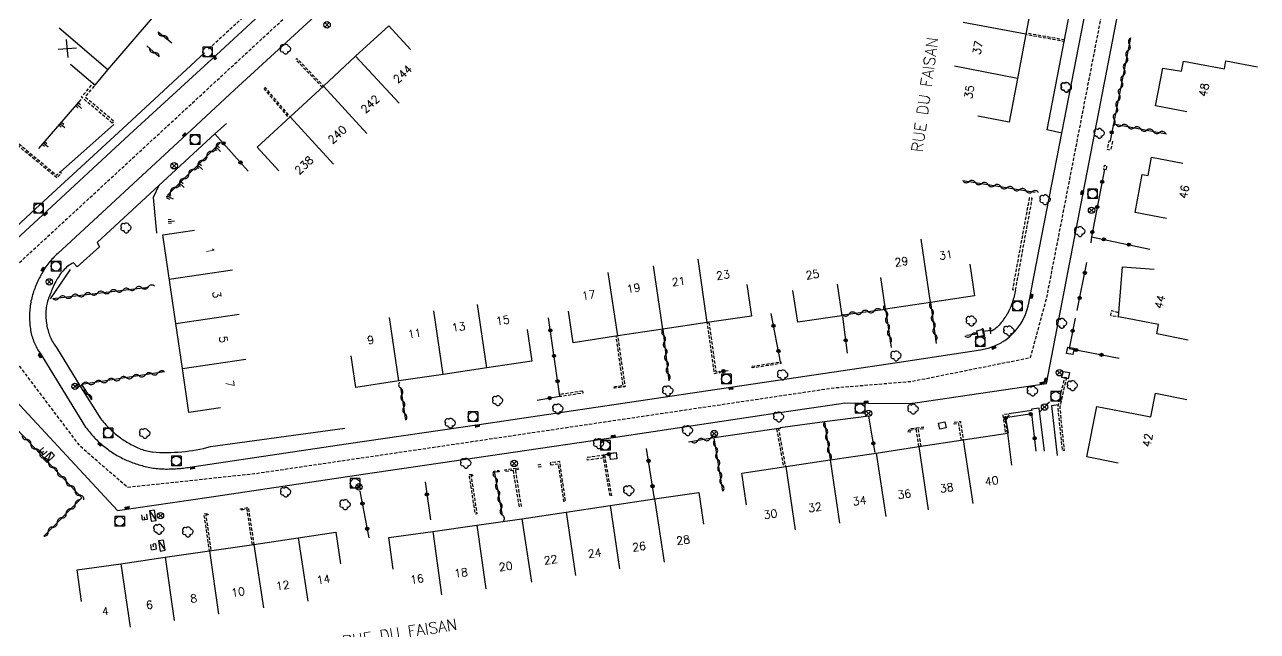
# Model space of a CAD drawing. Header units: millimetres. Extents: x 150037 to 150985, y 153000 to 154000.
# Drawn here: x 150388.6 to 150581.2, y 153716.7 to 153811.4 of the extents above; entities that cross this region are included whole.
import ezdxf
from ezdxf.enums import TextEntityAlignment as Align

# ---------------------------------------------------------------- set-up
doc = ezdxf.new("R2010")
doc.units = ezdxf.units.MM
doc.linetypes.add('DASHED', pattern=[0.75, 0.5, -0.25])
doc.layers.get('0').update_dxf_attribs({"linetype": 'CONTINUOUS'})
for name, color, linetype in [('W0001', 6, 'DASHED'), ('W0008', 7, 'CONTINUOUS'), ('W0100', 7, 'CONTINUOUS'), ('W0105', 7, 'CONTINUOUS'), ('W0112', 1, 'DASHED'), ('W0211', 2, 'CONTINUOUS'), ('W0300', 7, 'CONTINUOUS'), ('W0302', 3, 'CONTINUOUS'), ('W0310', 3, 'CONTINUOUS'), ('W0322', 7, 'CONTINUOUS'), ('W0400', 7, 'CONTINUOUS'), ('W0420', 7, 'CONTINUOUS'), ('W0430', 7, 'CONTINUOUS'), ('W0432', 7, 'CONTINUOUS'), ('W0454', 7, 'CONTINUOUS'), ('W0469', 7, 'CONTINUOUS'), ('W0989', 7, 'CONTINUOUS'), ('W0991', 7, 'CONTINUOUS'), ('W1102', 7, 'CONTINUOUS')]:
    doc.layers.add(name, color=color, linetype=linetype)
doc.styles.get("Standard").update_dxf_attribs({"font": 'romans.shx', "width": 0.85})

# ---------------------------------------------------------------- blocks, each defined once
blk = doc.blocks.new('T420')
for p, q in [((0.75, 0.75), (-0.75, 0.75)), ((-0.75, 0.75), (-0.75, -0.75)), ((0.75, 0.75), (0.75, -0.75)), ((0.75, -0.75), (-0.75, -0.75))]:
    blk.add_line(p, q)
blk.add_ellipse((0, 0), major_axis=(-0.53, 0.53), ratio=1, start_param=3.926991, end_param=10.210176)
blk = doc.blocks.new('T400')
for p, q in [((-0.15, 0.3), (0.15, 0.3)), ((-0.15, -0.25), (-0.15, 0.3)), ((-0.15, 0.15), (0.15, 0.15)), ((-0.15, 0), (0.15, 0)), ((0.15, 0.3), (0.15, -0.25)), ((-0.15, -0.15), (0.15, -0.15)), ((-0.15, -0.25), (-0.15, -0.3)), ((-0.15, -0.3), (0.15, -0.3)), ((0.15, -0.3), (0.15, -0.25))]:
    blk.add_line(p, q)
blk = doc.blocks.new('T300')
for p, q in [((-0.8, 0.51), (-0.86, 0.34)), ((-0.86, 0.34), (-0.86, 0.17)), ((-0.86, 0.17), (-0.74, 0.06)), ((-0.69, 0.63), (-0.8, 0.51)), ((-0.8, -0.06), (-0.74, 0.06)), ((-0.74, 0.06), (-0.69, 0.11)), ((-0.57, 0.69), (-0.69, 0.63)), ((-0.46, 0.69), (-0.57, 0.69)), ((-0.29, 0.63), (-0.46, 0.69)), ((-0.29, 0.63), (-0.17, 0.74)), ((-0.23, 0.57), (-0.29, 0.63)), ((-0.17, 0.74), (-0.06, 0.8)), ((-0.06, 0.8), (0.06, 0.8)), ((0.06, 0.8), (0.23, 0.74)), ((0.23, 0.74), (0.34, 0.63)), ((0.34, 0.63), (0.4, 0.51)), ((0.46, 0.46), (0.34, 0.46)), ((0.4, 0.51), (0.4, 0.46)), ((0.57, 0.4), (0.46, 0.46)), ((0.57, 0.4), (0.69, 0.29)), ((0.69, 0.29), (0.74, 0.17)), ((0.74, 0.06), (0.69, -0.17)), ((0.74, 0.17), (0.74, 0.06)), ((-0.8, -0.17), (-0.8, -0.06)), ((-0.8, -0.23), (-0.8, -0.17)), ((-0.74, -0.34), (-0.8, -0.23)), ((-0.69, -0.4), (-0.74, -0.34)), ((-0.51, -0.46), (-0.69, -0.4)), ((-0.4, -0.46), (-0.51, -0.46)), ((-0.4, -0.46), (-0.34, -0.46)), ((-0.34, -0.46), (-0.34, -0.4)), ((-0.34, -0.51), (-0.34, -0.46)), ((-0.29, -0.63), (-0.34, -0.51)), ((-0.17, -0.74), (-0.29, -0.63)), ((-0.06, -0.8), (-0.17, -0.74)), ((0.06, -0.8), (-0.06, -0.8)), ((0.17, -0.74), (0.06, -0.8)), ((0.23, -0.69), (0.17, -0.74)), ((0.29, -0.46), (0.23, -0.46)), ((0.29, -0.63), (0.23, -0.69)), ((0.46, -0.4), (0.29, -0.46)), ((0.34, -0.51), (0.29, -0.63)), ((0.34, -0.51), (0.34, -0.46)), ((0.57, -0.34), (0.46, -0.4)), ((0.63, -0.29), (0.57, -0.34)), ((0.69, -0.17), (0.63, -0.29))]:
    blk.add_line(p, q)
blk = doc.blocks.new('T430')
at = {"flags": 128}
for points in [[(-0.4, 2.1), (0.4, 2.1)], [(-0.4, 2.1), (-0.4, 1.3)], [(0.8, 0.8), (-0.8, 0.8)], [(-0.8, 0.8), (-0.8, 0)], [(0.8, 0.8), (-0.8, 0)], [(-0.8, 0), (0.8, 0)], [(-0.4, 1.7), (0, 1.7)], [(-0.4, 1.3), (0.4, 1.3)], [(0.8, 0), (0.8, 0.8)]]:
    blk.add_lwpolyline(points, dxfattribs=at)
blk = doc.blocks.new('t112o')
at = {"color": 0, "linetype": 'Continuous'}
for p, q in [((-0.5, 0.5), (0.5, 0.5)), ((-0.5, -0.5), (-0.5, 0.5)), ((0.5, 0.5), (0.5, -0.5)), ((0.5, -0.5), (-0.5, -0.5))]:
    blk.add_line(p, q, dxfattribs=at)
blk = doc.blocks.new('T454')
for p, q in [((-0.25, 0.25), (0.25, -0.25)), ((-0.25, -0.25), (0.25, 0.25)), ((0.75, 0.75), (0.375, 0.375)), ((-0.375, -0.375), (-0.75, -0.75))]:
    blk.add_line(p, q)
blk.add_ellipse((0, 0), major_axis=(0.354, 0.354), ratio=1, start_param=5.497787143782138, end_param=11.78097245096172)
blk = doc.blocks.new('t105o')
for p, q in [((-0.5, 0), (0.5, 0)), ((0.5, 0), (0.2, 0.1)), ((0.5, 0), (0.2, -0.1))]:
    blk.add_line(p, q)
blk = doc.blocks.new('T432')
at = {"flags": 128}
for points in [[(-0.4, 2.1), (-0.4, 1.3)], [(-0.39, 2.1), (0.41, 2.1)], [(0.8, 0.8), (-0.8, 0.8)], [(-0.8, 0.8), (-0.8, 0)], [(0.8, 0.8), (-0.8, 0)], [(-0.8, 0), (0.8, 0)], [(-0.4, 1.3), (0.4, 1.3)], [(0, 1.7), (0.4, 1.7)], [(0.4, 1.3), (0.4, 1.7)], [(0.8, 0), (0.8, 0.8)]]:
    blk.add_lwpolyline(points, dxfattribs=at)
blk = doc.blocks.new('t322o')
at = {"color": 0, "linetype": 'Continuous'}
for radius in [0.25, 0.15]:
    blk.add_circle((0, 0), radius, dxfattribs=at)
blk = doc.blocks.new('t310o')
at = {"color": 0, "linetype": 'Continuous'}
for centre, start, end in [((-0.5, 0.38), 216.8699, 323.1304), ((0.5, -0.37), 36.8699, 143.1303)]:
    blk.add_arc(centre, 0.625, start, end, dxfattribs=at)
blk = doc.blocks.new('t991o')
at = {"color": 0, "linetype": 'Continuous'}
for p, q in [((-1, 1), (1, -1)), ((-1, -1), (1, 1))]:
    blk.add_line(p, q, dxfattribs=at)
blk = doc.blocks.new('t211o')
at = {"color": 0, "linetype": 'Continuous'}
for p, q in [((-0.29, 0.5), (-0.29, 0)), ((0, 1), (0, 0)), ((0.29, 0.5), (0.29, 0))]:
    blk.add_line(p, q, dxfattribs=at)
blk = doc.blocks.new('T469')
at = {"color": 0, "linetype": 'Continuous', "flags": 128}
for points in [[(-0.35, 0.35), (0.35, -0.35)], [(-0.35, -0.35), (0.35, 0.35)]]:
    blk.add_lwpolyline(points, dxfattribs=at)
at = {"color": 0, "linetype": 'Continuous'}
blk.add_circle((0, 0), 0.5, dxfattribs=at)

msp = doc.modelspace()

# ---------------------------------------------------------------- linework, layer by layer
at = {"layer": 'W0001', "flags": 128}
for points in [[(150557.22, 153911.95), (150568.26, 153897.22), (150571.49, 153889.95), (150570.79, 153884.96), (150566.74, 153864.05), (150563.92, 153849.5), (150558.38, 153820.99), (150549.94, 153777.56), (150548.2, 153768.61), (150545.69, 153759.37), (150527.23, 153755.67), (150515.09, 153754.66), (150453.25, 153745.49), (150424.48, 153741.25), (150404.69, 153739.15), (150397.3, 153745.56), (150387.01, 153759.18), (150379.86, 153766.94)], [(150279.37, 153677.64), (150283.88, 153680.51), (150286.06, 153681.39), (150289.46, 153683.56), (150317.75, 153709.64), (150349.8, 153739.22), (150397.27, 153782.98), (150432.69, 153815.66), (150460.67, 153841.46), (150464.93, 153845.6), (150468.43, 153850.92), (150473.88, 153847.96), (150478.74, 153844.21), (150483.09, 153839.49), (150491.08, 153832.7), (150504.88, 153833.79), (150544.76, 153839.69), (150555.4, 153840.15), (150561.86, 153838.9)]]:
    msp.add_lwpolyline(points, dxfattribs=at)
at = {"layer": 'W0008', "flags": 128}
for points in [[(150374.39, 153765.97), (150391.47, 153781.72), (150404.97, 153794.19), (150418.53, 153806.66), (150444.33, 153830.48)], [(150550.66, 153794.45), (150548.33, 153794.96), (150552.95, 153818.83), (150552.77, 153818.92)], [(150383.85, 153756.25), (150403.14, 153735.54), (150417.42, 153737.65), (150441.49, 153741.2), (150480.92, 153747.01), (150506.17, 153750.79), (150516.17, 153752.27), (150516.66, 153752.34), (150520.39, 153752.32), (150526.68, 153752.24), (150527.72, 153752.37), (150548.22, 153755.4), (150553.97, 153785.09), (150559.77, 153814.95)], [(150374.22, 153767.7), (150390.32, 153782.63), (150403.97, 153795.21), (150416.71, 153806.98)], [(150543.41, 153769.97), (150543.36, 153769.73), (150543.31, 153769.49), (150543.26, 153769.25), (150543.2, 153769.01), (150543.13, 153768.77), (150543.06, 153768.53), (150542.99, 153768.3), (150542.91, 153768.06), (150542.83, 153767.83), (150542.74, 153767.6), (150542.65, 153767.37), (150542.55, 153767.14), (150542.45, 153766.92), (150542.34, 153766.7), (150542.23, 153766.48), (150542.12, 153766.27), (150541.99, 153766.07), (150541.87, 153765.86), (150541.73, 153765.66), (150541.6, 153765.46), (150541.46, 153765.26), (150541.31, 153765.07), (150541.16, 153764.88), (150541.01, 153764.69), (150540.86, 153764.51), (150540.7, 153764.34), (150540.53, 153764.17), (150540.35, 153764.01), (150540.17, 153763.86), (150539.63, 153763.53), (150539.49, 153763.66)], [(150547.92, 153744.79), (150547.1, 153751.55), (150545.92, 153751.36), (150545.93, 153751.15), (150542.34, 153750.62)], [(150550.11, 153752.05), (150549.01, 153751.87), (150549.89, 153744.12)], [(150520.94, 153747.45), (150520.51, 153750.26), (150513.57, 153749.42), (150506.62, 153748.46), (150506.62, 153748.37), (150506.42, 153748.33), (150496.33, 153746.88)]]:
    msp.add_lwpolyline(points, dxfattribs=at)
for points in [[(150441.43, 153819.66), (150421.41, 153801.2), (150413.95, 153794.3), (150393.79, 153775.67), (150393.59, 153775.5), (150393.41, 153775.33), (150393.22, 153775.15), (150393.05, 153774.97), (150392.87, 153774.78), (150392.7, 153774.59), (150392.54, 153774.4), (150392.38, 153774.2), (150392.23, 153774), (150392.08, 153773.79), (150391.93, 153773.58), (150391.79, 153773.37), (150391.65, 153773.15), (150391.52, 153772.93), (150391.39, 153772.71), (150391.27, 153772.49), (150391.14, 153772.27), (150391.02, 153772.05), (150390.91, 153771.82), (150390.79, 153771.6), (150390.69, 153771.37), (150390.58, 153771.14), (150390.48, 153770.91), (150390.38, 153770.68), (150390.28, 153770.44), (150390.19, 153770.21), (150390.11, 153769.97), (150390.02, 153769.73), (150389.94, 153769.49), (150389.87, 153769.24), (150389.8, 153769), (150389.73, 153768.75), (150389.67, 153768.5), (150389.61, 153768.25), (150389.56, 153768), (150389.52, 153767.75), (150389.49, 153767.5), (150389.46, 153767.24), (150389.43, 153766.99), (150389.41, 153766.74), (150389.4, 153766.48), (150389.39, 153766.23), (150389.38, 153765.97), (150389.38, 153765.72), (150389.39, 153765.46), (150389.39, 153765.21), (150389.41, 153764.95), (150389.42, 153764.7), (150389.45, 153764.45), (150389.47, 153764.19), (150389.51, 153763.94), (150389.55, 153763.69), (150389.6, 153763.45), (150389.65, 153763.2), (150389.71, 153762.95), (150389.78, 153762.71), (150389.85, 153762.46), (150389.93, 153762.23), (150390.01, 153762.01), (150390.1, 153761.78), (150390.2, 153761.56), (150390.3, 153761.35), (150390.4, 153761.13), (150390.51, 153760.92), (150390.63, 153760.71), (150390.75, 153760.51), (150390.88, 153760.3), (150391.02, 153760.1), (150398.15, 153748.58), (150398.29, 153748.38), (150398.43, 153748.19), (150398.58, 153747.99), (150398.73, 153747.81), (150398.89, 153747.62), (150399.04, 153747.44), (150399.2, 153747.26), (150399.37, 153747.08), (150399.53, 153746.91), (150399.7, 153746.74), (150399.88, 153746.57), (150400.05, 153746.4), (150400.23, 153746.24), (150400.42, 153746.08), (150400.61, 153745.91), (150400.8, 153745.75), (150401, 153745.59), (150401.19, 153745.44), (150401.39, 153745.28), (150401.59, 153745.13), (150401.79, 153744.98), (150401.99, 153744.84), (150402.19, 153744.7), (150402.4, 153744.56), (150402.61, 153744.42), (150402.82, 153744.29), (150403.04, 153744.16), (150403.26, 153744.04), (150403.48, 153743.92), (150403.7, 153743.8), (150403.92, 153743.69), (150404.15, 153743.58), (150404.38, 153743.47), (150404.6, 153743.37), (150404.83, 153743.28), (150405.07, 153743.18), (150405.3, 153743.09), (150405.53, 153743.01), (150405.77, 153742.92), (150406, 153742.85), (150406.24, 153742.77), (150406.48, 153742.7), (150406.72, 153742.63), (150406.96, 153742.56), (150407.2, 153742.49), (150407.44, 153742.43), (150407.69, 153742.37), (150407.93, 153742.32), (150408.18, 153742.26), (150408.42, 153742.22), (150408.67, 153742.18), (150408.92, 153742.14), (150409.17, 153742.11), (150409.42, 153742.09), (150409.67, 153742.07), (150409.92, 153742.06), (150410.17, 153742.04), (150410.42, 153742.04), (150410.68, 153742.03), (150410.93, 153742.03), (150411.18, 153742.04), (150411.43, 153742.04), (150411.69, 153742.05), (150411.94, 153742.06), (150412.19, 153742.07), (150412.44, 153742.09), (150412.69, 153742.11), (150412.94, 153742.13), (150413.19, 153742.15), (150413.44, 153742.18), (150413.69, 153742.21), (150413.94, 153742.25), (150414.19, 153742.28), (150415.1, 153742.42), (150438.83, 153745.94), (150459.62, 153748.99), (150499.24, 153754.85), (150524.9, 153758.68), (150537.94, 153760.64), (150538.18, 153760.68), (150538.41, 153760.73), (150538.65, 153760.78), (150538.88, 153760.84), (150539.11, 153760.9), (150539.34, 153760.97), (150539.57, 153761.05), (150539.79, 153761.13), (150540.02, 153761.22), (150540.24, 153761.31), (150540.48, 153761.41), (150540.71, 153761.52), (150540.95, 153761.63), (150541.18, 153761.75), (150541.29, 153761.81, 0.22231), (150545.58, 153768.44), (150546.34, 153772.29), (150550.66, 153794.45), (150557.11, 153827.65)], [(150420.13, 153795.97), (150418.33, 153794.36), (150409.56, 153786.31), (150399.97, 153777.37), (150400.33, 153776.73), (150396.8, 153773.59), (150396.23, 153774.24), (150396.01, 153774.11), (150395.79, 153773.98), (150395.57, 153773.83), (150395.37, 153773.68), (150395.17, 153773.52), (150394.98, 153773.35), (150394.8, 153773.17), (150394.62, 153772.98), (150394.45, 153772.78), (150394.29, 153772.58), (150394.14, 153772.37), (150393.99, 153772.16), (150393.86, 153771.94), (150393.72, 153771.72), (150393.6, 153771.5), (150393.47, 153771.28), (150393.36, 153771.05), (150393.25, 153770.82), (150393.14, 153770.59), (150393.03, 153770.36), (150392.93, 153770.12), (150392.83, 153769.89), (150392.74, 153769.65), (150392.64, 153769.41), (150392.55, 153769.17), (150392.46, 153768.93), (150392.37, 153768.7), (150392.29, 153768.47), (150392.21, 153768.23), (150392.14, 153767.99), (150392.08, 153767.75), (150392.03, 153767.51), (150391.99, 153767.26), (150391.96, 153767.01), (150391.95, 153766.76), (150391.94, 153766.52), (150391.93, 153766.27), (150391.93, 153766.02), (150391.94, 153765.77), (150391.95, 153765.53), (150391.97, 153765.28), (150392, 153765.04), (150392.03, 153764.79), (150392.07, 153764.55), (150392.11, 153764.31), (150392.16, 153764.07), (150392.22, 153763.82), (150392.28, 153763.58), (150392.35, 153763.34), (150392.43, 153763.11), (150392.51, 153762.88), (150392.6, 153762.65), (150392.7, 153762.43), (150392.81, 153762.21), (150392.92, 153762), (150393.05, 153761.79), (150393.18, 153761.58), (150393.31, 153761.38), (150393.46, 153761.19), (150393.61, 153760.99), (150397.35, 153754.85), (150400.3, 153750.15), (150400.45, 153749.94), (150400.61, 153749.73), (150400.78, 153749.53), (150400.94, 153749.33), (150401.12, 153749.13), (150401.29, 153748.94), (150401.47, 153748.75), (150401.66, 153748.57), (150401.84, 153748.39), (150402.02, 153748.22), (150402.2, 153748.04), (150402.39, 153747.87), (150402.58, 153747.7), (150402.77, 153747.54), (150402.97, 153747.38), (150403.16, 153747.22), (150403.36, 153747.06), (150403.57, 153746.91), (150403.77, 153746.76), (150403.98, 153746.61), (150404.18, 153746.48), (150404.39, 153746.35), (150404.6, 153746.23), (150404.81, 153746.11), (150405.02, 153745.99), (150405.23, 153745.88), (150405.45, 153745.77), (150405.67, 153745.66), (150405.88, 153745.56), (150406.1, 153745.45), (150406.32, 153745.35), (150406.55, 153745.25), (150406.78, 153745.15), (150407.01, 153745.06), (150407.24, 153744.97), (150407.48, 153744.91), (150407.73, 153744.85), (150407.98, 153744.8), (150408.23, 153744.76), (150408.48, 153744.72), (150408.61, 153744.7, 0.088656), (150417.65, 153745.53), (150438.65, 153748.42)]]:
    msp.add_lwpolyline(points, format="xyb", dxfattribs=at)
at = {"layer": 'W0100', "flags": 128}
for points in [[(150539.49, 153825.1), (150544.41, 153824.25), (150544.28, 153823.48), (150547.5, 153822.84), (150546.33, 153816.76), (150545.03, 153809.89), (150543.69, 153803), (150542.42, 153796.2), (150537.5, 153797.12)], [(150395.8, 153805.21), (150399.61, 153801.97), (150401.63, 153804.35), (150412.38, 153816.95), (150414.4, 153819.33), (150410.59, 153822.57)], [(150428.33, 153788.58), (150424.95, 153792.27), (150430.1, 153796.99), (150435.31, 153801.79), (150440.32, 153806.46), (150445.49, 153811.22), (150448.87, 153807.54)], [(150570.17, 153797.8), (150565.26, 153798.74), (150566.39, 153804.63), (150569.35, 153804.16), (150569.64, 153805.72), (150576.03, 153804.51), (150576.27, 153805.77), (150581.18, 153804.81)], [(150566.98, 153781.14), (150562.07, 153782.08), (150563.21, 153788.03), (150564.1, 153787.86), (150564.64, 153790.71), (150569.55, 153789.76)], [(150419.22, 153751.6), (150414.27, 153750.87), (150413.26, 153757.74), (150412.23, 153764.77), (150410.19, 153778.58), (150415.13, 153779.32)], [(150536.26, 153774), (150537.02, 153769.06), (150530.13, 153768), (150523.07, 153766.97), (150522.35, 153771.91)], [(150570.36, 153762.13), (150565.46, 153763.12), (150565.76, 153764.59), (150559.48, 153765.8), (150560.09, 153773.6), (150565.07, 153773.21)], [(150501.45, 153770.84), (150502.18, 153765.9), (150495.26, 153764.89), (150488.31, 153763.87), (150481.26, 153762.8), (150474.31, 153761.74), (150473.55, 153766.68)], [(150515.54, 153770.91), (150516.28, 153765.96), (150509.38, 153764.93), (150508.64, 153769.88)], [(150516.41, 153766.08), (150516.27, 153766.06), (150516.28, 153765.96)], [(150467.12, 153763.79), (150467.86, 153758.85), (150460.81, 153757.8), (150454, 153756.8), (150447.09, 153755.78), (150440.37, 153754.74), (150439.6, 153759.68)], [(150539.49, 153763.65), (150538.34, 153763.51)], [(150559.45, 153742.93), (150554.55, 153743.91), (150556.11, 153751.81), (150564.52, 153750.15), (150565.26, 153753.85), (150570.16, 153752.88)], [(150501.39, 153736.45), (150500.64, 153741.39), (150507.52, 153742.43), (150514.47, 153743.46), (150521.65, 153744.51), (150528.3, 153745.53), (150535.23, 153746.56), (150541.82, 153747.57), (150542.14, 153747.61), (150542.77, 153742.65)], [(150446.18, 153726.37), (150445.5, 153731.32), (150452.39, 153732.28), (150459.23, 153733.24), (150466.29, 153734.27), (150473.2, 153735.31), (150480.07, 153736.32), (150487.02, 153737.37), (150493.95, 153738.37), (150494.66, 153733.42)], [(150397.52, 153721.33), (150396.81, 153726.28), (150403.65, 153727.25), (150410.55, 153728.26), (150417.48, 153729.26), (150424.43, 153730.26), (150431.35, 153731.31), (150437.24, 153732.16), (150437.96, 153727.21)]]:
    msp.add_lwpolyline(points, dxfattribs=at)
at = {"layer": 'W0112', "flags": 128}
for points in [[(150429.59, 153820.92), (150429.59, 153820.92), (150423.4, 153826.89), (150423.14, 153826.62), (150429.32, 153820.65), (150429.59, 153820.92), (150430.42, 153819.6), (150417.32, 153807.55)], [(150559.53, 153766.43), (150558.38, 153766.7), (150558.23, 153766.04), (150559.48, 153765.8)], [(150527.14, 153748.11), (150526.97, 153748.02), (150526.9, 153747.92), (150526.88, 153747.73), (150526.65, 153747.76), (150526.69, 153747.99), (150526.81, 153748.2), (150527.11, 153748.34), (150527.87, 153748.45), (150527.9, 153748.23), (150527.14, 153748.11)], [(150465.27, 153741.84), (150466.18, 153736.18), (150465.91, 153736.14), (150464.96, 153741.79)]]:
    msp.add_lwpolyline(points, dxfattribs=at)
for points in [[(150551.07, 153809.01), (150545.06, 153810.07), (150545.03, 153809.89), (150551.04, 153808.83)], [(150435.13, 153801.61), (150430.96, 153805.96), (150431.14, 153806.14), (150435.31, 153801.79)], [(150402.29, 153796.04), (150397.48, 153800.1), (150399.31, 153802.24), (150399.62, 153801.98), (150398.05, 153800.14), (150402.55, 153796.36)], [(150425.97, 153801.43), (150429.9, 153796.82), (150430.11, 153797), (150426.18, 153801.61)], [(150386.17, 153792.21), (150387.11, 153793.31), (150389.64, 153791.2), (150393.64, 153787.88), (150394.12, 153788.42), (150394.35, 153788.21), (150393.67, 153787.46), (150389.44, 153790.97), (150387.14, 153792.88), (150386.4, 153792.01)], [(150558.53, 153793.17), (150558.24, 153791.79), (150557.76, 153791.89), (150558.05, 153793.27)], [(150557.6, 153788.79), (150557.69, 153789.34), (150557.24, 153789.41), (150557.16, 153788.86)], [(150545.55, 153784.37), (150542.93, 153770.06), (150543.41, 153769.98), (150546.02, 153784.29)], [(150495.52, 153764.93), (150496.59, 153757.21), (150497.15, 153757.29), (150497.19, 153757.03), (150496.37, 153756.91), (150495.26, 153764.89)], [(150480.66, 153754.87), (150482.1, 153755.09), (150481.02, 153762.77), (150481.26, 153762.8), (150482.38, 153754.88), (150480.7, 153754.63)], [(150502.23, 153758.07), (150506.72, 153758.76), (150506.76, 153758.49), (150502.27, 153757.8)], [(150551.36, 153756.31), (150550.3, 153751.7), (150551, 153744.91), (150550.74, 153744.88), (150550.03, 153751.72), (150551.09, 153756.37)], [(150475.81, 153754.19), (150472.18, 153753.64), (150472.22, 153753.38), (150475.85, 153753.92)], [(150534.94, 153746.51), (150534.54, 153749.13), (150533.81, 153749.03), (150533.77, 153749.32), (150534.79, 153749.46), (150535.23, 153746.56)], [(150542.13, 153747.61), (150541.76, 153750.21), (150542.39, 153750.31), (150542.34, 153750.62), (150541.4, 153750.48), (150541.82, 153747.57)], [(150506.08, 153748.27), (150507.16, 153742.36), (150507.5, 153742.42), (150506.42, 153748.33)], [(150529.01, 153748.32), (150528.2, 153748.2), (150528.59, 153745.57), (150528.3, 153745.53), (150527.87, 153748.45), (150528.97, 153748.61)], [(150470.74, 153742.67), (150471.94, 153742.85), (150472.81, 153737.01), (150473.11, 153737.05), (150472.2, 153743.2), (150470.69, 153742.97)], [(150479.05, 153743.76), (150476.54, 153743.41), (150476.47, 153743.85), (150478.99, 153744.21)], [(150479.2, 153744.24), (150480.27, 153737.82), (150480.07, 153737.78), (150478.99, 153744.21)], [(150458.65, 153740.96), (150458.35, 153740.94), (150459.26, 153735.04), (150459.02, 153735), (150458.07, 153741.16), (150458.63, 153741.2)], [(150462.73, 153741.6), (150461.97, 153741.48), (150461.93, 153741.7), (150462.69, 153741.82)], [(150465.73, 153741.93), (150465, 153741.8), (150463.65, 153741.63), (150463.61, 153741.92), (150464.96, 153742.09), (150465.67, 153742.22)], [(150468.82, 153742.36), (150469.28, 153742.44), (150469.23, 153742.73), (150468.77, 153742.65)], [(150424.2, 153730.22), (150423.36, 153735.75), (150422.35, 153735.59), (150422.32, 153735.82), (150423.55, 153736.01), (150424.43, 153730.26)], [(150417.27, 153734.86), (150416.92, 153734.81), (150417.72, 153729.3), (150417.48, 153729.26), (150416.65, 153735.02), (150417.24, 153735.1)]]:
    msp.add_lwpolyline(points, close=True, dxfattribs=at)
at = {"layer": 'W0211', "flags": 128}
for points in [[(150397.41, 153799.74), (150390.8, 153792.05)], [(150394.21, 153788.4), (150397.86, 153791.67), (150402.56, 153795.82)], [(150409.57, 153786.31), (150408.67, 153784.41), (150409.2, 153778.87)]]:
    msp.add_lwpolyline(points, dxfattribs=at)
at = {"layer": 'W0302', "flags": 128}
msp.add_lwpolyline([(150392.68, 153768.62), (150395.8, 153773.18)], dxfattribs=at)
at = {"layer": 'W0310', "flags": 128}
for points in [[(150409.48, 153810.28), (150411.59, 153808.57)], [(150561.37, 153809.32), (150558.69, 153795.93), (150567.01, 153794.35)], [(150409.63, 153806.36), (150407.68, 153808.12)], [(150419.23, 153793.01), (150410.86, 153784.72)], [(150535.17, 153787.06), (150546.47, 153785.23)], [(150393.03, 153768.63), (150407.96, 153770.44)], [(150530.13, 153768), (150531.03, 153761.6)], [(150516.41, 153766.08), (150523.07, 153766.96), (150523.98, 153761.02)], [(150488.31, 153763.87), (150489.25, 153755.79)], [(150537.48, 153763.07), (150535.73, 153762.86)], [(150410.47, 153757.19), (150397.48, 153755.22), (150399.01, 153752.92)], [(150391.6, 153731.54), (150397.56, 153737.54), (150379.91, 153756.09)], [(150448.16, 153749.68), (150447.36, 153754.79)], [(150513.58, 153749.41), (150514.47, 153743.51)], [(150497.7, 153738.59), (150496.32, 153746.88), (150492.34, 153746.23)], [(150461.94, 153741.71), (150463.23, 153734.8)]]:
    msp.add_lwpolyline(points, dxfattribs=at)
at = {"layer": 'W0322', "flags": 128}
for points in [[(150558.69, 153795.92), (150558.17, 153793.28)], [(150418.35, 153794.37), (150423.55, 153788.51)], [(150557.32, 153788.82), (150555.26, 153778.27), (150555.17, 153777.33)], [(150555.25, 153778.29), (150564.39, 153776.36)], [(150553.02, 153766.77), (150554.56, 153774.25)], [(150506.76, 153758.49), (150505.22, 153766.3)], [(150468.66, 153752.76), (150472.21, 153753.38), (150470.45, 153765.62)], [(150517.14, 153760.12), (150516.41, 153765.83)], [(150552.73, 153765.56), (150551.77, 153760.82), (150559.59, 153759.32)], [(150497.04, 153757.21), (150498.52, 153757.42)], [(150546.64, 153744.84), (150545.93, 153750.63), (150541.86, 153750.04), (150542.27, 153747.65)], [(150521.46, 153744.59), (150520.94, 153747.45)], [(150487.02, 153737.37), (150485.78, 153745.21)], [(150480.73, 153744.48), (150478.99, 153744.21)], [(150451.17, 153740.05), (150452.04, 153734.12)], [(150441, 153738.59), (150442.41, 153731.28)]]:
    msp.add_lwpolyline(points, dxfattribs=at)
at = {"layer": 'W1102', "flags": 128}
for points in [[(150401.63, 153804.35), (150394.02, 153810.83)], [(150545.03, 153809.89), (150535.2, 153811.74)], [(150440.32, 153806.46), (150447.14, 153799.14)], [(150543.69, 153803), (150533.87, 153804.92)], [(150435.31, 153801.79), (150442.09, 153794.43)], [(150430.1, 153796.99), (150436.88, 153789.64)], [(150530.13, 153768), (150528.68, 153777.89)], [(150488.31, 153763.87), (150486.86, 153773.76)], [(150495.26, 153764.89), (150493.81, 153774.78)], [(150411.21, 153771.68), (150421.1, 153773.12)], [(150481.26, 153762.8), (150479.76, 153772.69)], [(150412.23, 153764.77), (150422.13, 153766.21)], [(150454, 153756.8), (150452.54, 153766.7)], [(150460.81, 153757.8), (150459.37, 153767.69)], [(150447.09, 153755.78), (150445.63, 153765.67)], [(150413.26, 153757.74), (150423.15, 153759.2)], [(150528.3, 153745.53), (150529.77, 153735.63)], [(150535.23, 153746.56), (150536.75, 153736.67)], [(150514.47, 153743.46), (150515.92, 153733.56)], [(150521.65, 153744.51), (150523.16, 153734.63)], [(150507.52, 153742.43), (150508.99, 153732.54)], [(150487.02, 153737.37), (150488.51, 153727.48)], [(150473.2, 153735.31), (150474.66, 153725.41)], [(150480.07, 153736.32), (150481.56, 153726.43)], [(150466.29, 153734.27), (150467.78, 153724.38)], [(150452.39, 153732.28), (150453.76, 153722.37)], [(150459.23, 153733.24), (150460.67, 153723.34)], [(150424.43, 153730.26), (150425.92, 153720.37)], [(150431.35, 153731.31), (150432.85, 153721.42)], [(150410.55, 153728.26), (150411.98, 153718.36)], [(150417.48, 153729.26), (150418.9, 153719.36)], [(150403.65, 153727.25), (150405.1, 153717.36)]]:
    msp.add_lwpolyline(points, dxfattribs=at)

# ---------------------------------------------------------------- block references
at = {"layer": 'W0105'}
for p, rotation in [((150539.49, 153763.65), 98.0741676161115), ((150538.34, 153763.51), 99.16220259754925)]:
    msp.add_blockref('t105o', p, dxfattribs=dict(at, rotation=rotation))
at = {"layer": 'W0112'}
for p, rotation in [((150537.95, 153763.25), 284.4205558974325), ((150551.96, 153760.48), 259.3506604330846), ((150551.24, 153756.69), 79.35066043350966), ((150531.98, 153748.82), 102.1776009829319), ((150480.58, 153744.07), 97.13666776936972)]:
    msp.add_blockref('t112o', p, dxfattribs=dict(at, rotation=rotation))
at = {"layer": 'W0211'}
for p, rotation in [((150396.76, 153798.98), 229.3124030505691), ((150394.15, 153795.94), 229.3124030505691), ((150391.54, 153792.91), 229.3124030505691), ((150418.52, 153792.3), 224.7106925697313), ((150415.68, 153789.49), 224.7106925697313), ((150412.83, 153786.68), 224.7106925697313), ((150410.95, 153784.56), 244.7454987044466), ((150411.04, 153780.63), 275.4670727278183)]:
    msp.add_blockref('t211o', p, dxfattribs=dict(at, rotation=rotation))
at = {"layer": 'W0300'}
for p in [(150429.39, 153807.57), (150551.33, 153801.64), (150551.38, 153801.59), (150556.52, 153794.42), (150548.06, 153784.06), (150404.49, 153779.65), (150553.47, 153779.1), (150536.53, 153765.13), (150542.4, 153763.59), (150550.64, 153764.77), (150524.77, 153759.69), (150507.07, 153756.72), (150489.13, 153754.2), (150546.1, 153754.18), (150552.31, 153755.03), (150462.54, 153752.68), (150471.96, 153751.4), (150506.44, 153750.15), (150527.44, 153751.38), (150455.14, 153749.18), (150492.21, 153748.01), (150407.41, 153747.57), (150478.32, 153745.99), (150457.57, 153742.93), (150429.42, 153738.41), (150483.04, 153738.64), (150438.71, 153736.46), (150409.63, 153732.6), (150414.14, 153732.2)]:
    msp.add_blockref('T300', p, dxfattribs=at)
at = {"layer": 'W0310'}
for p, rotation in [((150410.25, 153809.65), 321.0227489858516), ((150561.18, 153808.33), 258.6662194185422), ((150408.89, 153807.03), 137.9862906788662), ((150560.78, 153806.37), 258.6662194185422), ((150560.39, 153804.41), 258.6662194185422), ((150560, 153802.45), 258.6662194185422), ((150559.6, 153800.49), 258.6662194185422), ((150559.21, 153798.53), 258.6662194185422), ((150558.82, 153796.57), 258.6662194185422), ((150560.01, 153795.67), 349.2642169543644), ((150561.97, 153795.3), 349.2642169543644), ((150563.94, 153794.93), 349.2642169543644), ((150565.9, 153794.56), 349.2642169543644), ((150418.52, 153792.3), 224.7106925697313), ((150417.1, 153790.9), 224.7106925697313), ((150415.68, 153789.49), 224.7106925697313), ((150412.83, 153786.68), 224.7106925697313), ((150414.25, 153788.08), 224.7106925697313), ((150536.15, 153786.9), 350.7969298550228), ((150411.41, 153785.27), 224.7106925697313), ((150538.13, 153786.59), 350.7969298550228), ((150540.1, 153786.27), 350.7969298550228), ((150542.08, 153785.95), 350.7969298550228), ((150544.05, 153785.63), 350.7969298550228), ((150546.02, 153785.31), 350.7969298550228), ((150401.97, 153769.71), 6.94033064477816), ((150403.95, 153769.95), 6.94033064477816), ((150405.94, 153770.2), 6.94033064477816), ((150407.92, 153770.44), 6.94033064477816), ((150394.02, 153768.75), 6.94033064477816), ((150396.01, 153768.99), 6.94033064477816), ((150397.99, 153769.23), 6.94033064477816), ((150399.98, 153769.47), 6.94033064477816), ((150530.27, 153767.01), 277.9999880919939), ((150517.4, 153766.21), 7.545439146225054), ((150519.38, 153766.48), 7.545439146225054), ((150521.36, 153766.74), 7.545439146225054), ((150523.11, 153766.69), 278.6264534525476), ((150530.55, 153765.03), 277.9999880919939), ((150523.41, 153764.72), 278.6264534525476), ((150488.43, 153762.87), 276.6057875484915), ((150523.71, 153762.74), 278.6264534525476), ((150530.82, 153763.05), 277.9999880919939), ((150536.49, 153762.95), 186.946484722107), ((150488.66, 153760.89), 276.6057875484915), ((150488.89, 153758.9), 276.6057875484915), ((150403.55, 153756.14), 188.6077205058984), ((150405.52, 153756.44), 188.6077205058984), ((150407.5, 153756.74), 188.6077205058984), ((150409.48, 153757.04), 188.6077205058984), ((150489.12, 153756.91), 276.6057875484915), ((150397.61, 153755.24), 188.6077205058984), ((150398.51, 153753.67), 303.6423042331664), ((150399.59, 153755.54), 188.6077205058984), ((150401.57, 153755.84), 188.6077205058984), ((150447.38, 153754.62), 98.95289895746338), ((150447.7, 153752.65), 98.95289895746338), ((150448.01, 153750.67), 98.95289895746338), ((150513.73, 153748.42), 278.6652057647536), ((150388.91, 153746.62), 133.5828422691978), ((150493.76, 153746.46), 189.3516951189113), ((150495.74, 153746.79), 189.3516951189113), ((150514.03, 153746.45), 278.6652057647536), ((150390.29, 153745.17), 133.5828422691978), ((150496.55, 153745.49), 99.4494395593155), ((150514.33, 153744.47), 278.6652057647536), ((150391.67, 153743.73), 133.5828422691978), ((150393.05, 153742.28), 133.5828422691978), ((150496.88, 153743.52), 99.4494395593155), ((150394.43, 153740.83), 133.5828422691978), ((150462.12, 153740.73), 280.576995330091), ((150497.21, 153741.55), 99.4494395593155), ((150395.81, 153739.38), 133.5828422691978), ((150462.49, 153738.76), 280.576995330091), ((150497.54, 153739.58), 99.4494395593155), ((150396.53, 153736.5), 45.18472949874916), ((150397.18, 153737.93), 133.5828422691978), ((150462.86, 153736.8), 280.576995330091), ((150395.12, 153735.09), 45.18472949874916), ((150463.22, 153734.83), 280.576995330091), ((150393.72, 153733.67), 45.18472949874916), ((150392.31, 153732.25), 45.18472949874916)]:
    msp.add_blockref('t310o', p, dxfattribs=dict(at, rotation=rotation))
at = {"layer": 'W0322'}
for p, rotation in [((150419.68, 153792.88), 311.6330123973892), ((150422.33, 153789.89), 311.6330123973892), ((150556.94, 153786.86), 258.968481660344), ((150556.17, 153782.93), 258.968481660344), ((150555.41, 153779.01), 258.968481660344), ((150557.21, 153777.88), 348.1221753349207), ((150561.12, 153777.05), 348.1221753349207), ((150554.23, 153772.65), 78.39673135835095), ((150553.42, 153768.73), 78.39673135835095), ((150505.6, 153764.38), 101.0959724121807), ((150470.73, 153763.66), 98.2055051951001), ((150516.88, 153762.11), 97.31582661380818), ((150552.33, 153763.6), 258.4677276941528), ((150506.37, 153760.45), 101.0959724121807), ((150552.9, 153760.6), 349.1318530373091), ((150471.3, 153759.7), 98.2055051951001), ((150556.83, 153759.85), 349.1318530373091), ((150471.87, 153755.74), 98.2055051951001), ((150470.63, 153753.1), 9.75717242980942), ((150545.76, 153750.6), 188.19836961767), ((150541.87, 153749.98), 279.7205156712056), ((150546.39, 153746.83), 96.94574652454038), ((150486.08, 153743.29), 98.9447697359507), ((150486.71, 153739.34), 98.9447697359507), ((150451.46, 153738.07), 278.3205745130465), ((150441.38, 153736.63), 280.862586004326), ((150442.13, 153732.7), 280.862586004326)]:
    msp.add_blockref('t322o', p, dxfattribs=dict(at, rotation=rotation))
for p in [(150558.43, 153794.6), (150497.78, 153757.31), (150521.2, 153746.02), (150479.86, 153744.35)]:
    msp.add_blockref('t322o', p, dxfattribs=at)
at = {"layer": 'W0400'}
for p, rotation in [((150418.31, 153806.29), 20.42548858366608), ((150413.58, 153794.18), 132.7337741107145), ((150553.82, 153785.14), 169.01620405107), ((150391.85, 153781.89), 312.753663582898), ((150391.48, 153773.18), 148.6309252589825), ((150545.9, 153769.03), 347.2372950558305), ((150540.02, 153760.96), 291.0103004352344), ((150391.05, 153759.74), 211.7300983274752), ((150498.94, 153754.62), 278.4151655583025), ((150547.58, 153755.45), 98.37067918179443), ((150548.14, 153755.87), 169.0283492186879), ((150520.1, 153752.49), 89.793566686705), ((150459.32, 153748.76), 278.3349089186231), ((150480.59, 153747.13), 98.37651113314743), ((150400.36, 153745.9), 229.2446658782329), ((150414.82, 153742.2), 277.1497946866305), ((150404.65, 153735.97), 98.44028412255774)]:
    msp.add_blockref('T400', p, dxfattribs=dict(at, rotation=rotation))
at = {"layer": 'W0420'}
for p in [(150417.18, 153807.12), (150415.24, 153793.44), (150555.43, 153784.99), (150390.78, 153782.73), (150393.5, 153773.68), (150543.69, 153767.49), (150537.88, 153761.93), (150498.21, 153756.08), (150549.68, 153753.36), (150458.64, 153750.19), (150519.1, 153751.48), (150401.67, 153747.64), (150479.31, 153745.71), (150412.31, 153743.3), (150440.24, 153739.78), (150403.45, 153733.85)]:
    msp.add_blockref('T420', p, dxfattribs=at)
at = {"layer": 'W0430'}
for p, rotation in [((150392.71, 153743.58), 42.95552393670913), ((150409.04, 153734.8), 98.44028411985381)]:
    msp.add_blockref('T430', p, dxfattribs=dict(at, rotation=rotation))
at = {"layer": 'W0432', "rotation": 98.55401945517487}
msp.add_blockref('T432', (150410.45, 153730.13), dxfattribs=at)
at = {"layer": 'W0454'}
msp.add_blockref('T454', (150547.94, 153751.7), dxfattribs=at)
at = {"layer": 'W0469'}
for p in [(150435.86, 153811.37), (150411.98, 153789.37), (150555.28, 153782.42), (150392.47, 153771.24), (150550.27, 153757.06), (150396.48, 153754.94), (150520.44, 153750.72), (150496.34, 153747.56), (150465.09, 153742.9), (150440.85, 153739.23), (150409.83, 153734.74)]:
    msp.add_blockref('T469', p, dxfattribs=at)
at = {"layer": 'W0991', "rotation": 49.62727455578424}
msp.add_blockref('t991o', (150395.29, 153807.69), dxfattribs=at)

# ---------------------------------------------------------------- texts
at = {"layer": 'W0989'}
for rotation, p in [(82.1537, (150529.23, 153800.47)), (8.707, (150447.22, 153716.44))]:
    msp.add_text('RUE DU FAISAN', height=1.75, rotation=rotation, dxfattribs=at).set_placement(p, align=Align.MIDDLE)
at = {"layer": 'W0991'}
for s, rotation, p in [('37', 78.9591, (150537.49, 153807.79)), ('244', 42.666, (150447.65, 153803.69)), ('35', 79.4377, (150536.17, 153800.89)), ('48', 79.1979, (150572.85, 153801.21)), ('242', 42.9762, (150442.59, 153799)), ('240', 42.6599, (150437.45, 153794.24)), ('238', 42.4985, (150432.26, 153789.47)), ('46', 79.8583, (150569.75, 153785.29)), ('1', 278.412, (150417.62, 153776.15)), ('31', 8.744, (150532.51, 153775.45)), ('29', 8.3376, (150525.59, 153774.41)), ('21', 8.3534, (150490.77, 153771.3)), ('23', 8.2955, (150497.71, 153772.32)), ('25', 9.2727, (150511.7, 153772.4)), ('17', 8.7199, (150476.72, 153769.19)), ('19', 8.5903, (150483.74, 153770.26)), ('3', 278.412, (150418.64, 153769.25)), ('44', 76.1727, (150565.96, 153768.14)), ('13', 8.2961, (150456.4, 153764.23)), ('15', 8.4706, (150463.3, 153765.25)), ('5', 278.2988, (150419.67, 153762.26)), ('9', 8.8316, (150442.66, 153762.18)), ('11', 8.4316, (150449.52, 153763.22)), ('7', 278.4084, (150420.69, 153755.33)), ('42', 80.0198, (150564.03, 153746.52)), ('38', 8.4633, (150532.65, 153739.1)), ('40', 8.8491, (150539.68, 153740.17)), ('34', 7.9456, (150519.03, 153737.08)), ('36', 8.6774, (150526.03, 153738.1)), ('30', 8.5771, (150505.13, 153734.99)), ('32', 8.8435, (150512.07, 153736.05)), ('28', 8.2147, (150491.48, 153730.94)), ('24', 8.367, (150477.65, 153728.89)), ('26', 8.5895, (150484.59, 153729.92)), ('22', 8.5699, (150470.79, 153727.87)), ('18', 8.0019, (150456.78, 153725.83)), ('20', 8.2861, (150463.77, 153726.83)), ('12', 8.5999, (150428.94, 153723.86)), ('14', 8.2595, (150435.3, 153724.81)), ('16', 7.8958, (150449.9, 153724.86)), ('8', 8.2277, (150415.02, 153721.83)), ('10', 8.1576, (150421.95, 153722.83)), ('4', 8.1348, (150401.22, 153719.84)), ('6', 8.2952, (150408.11, 153720.83))]:
    msp.add_text(s, height=1.25, rotation=rotation, dxfattribs=at).set_placement(p, align=Align.MIDDLE)

doc.saveas('drawing.dxf')
